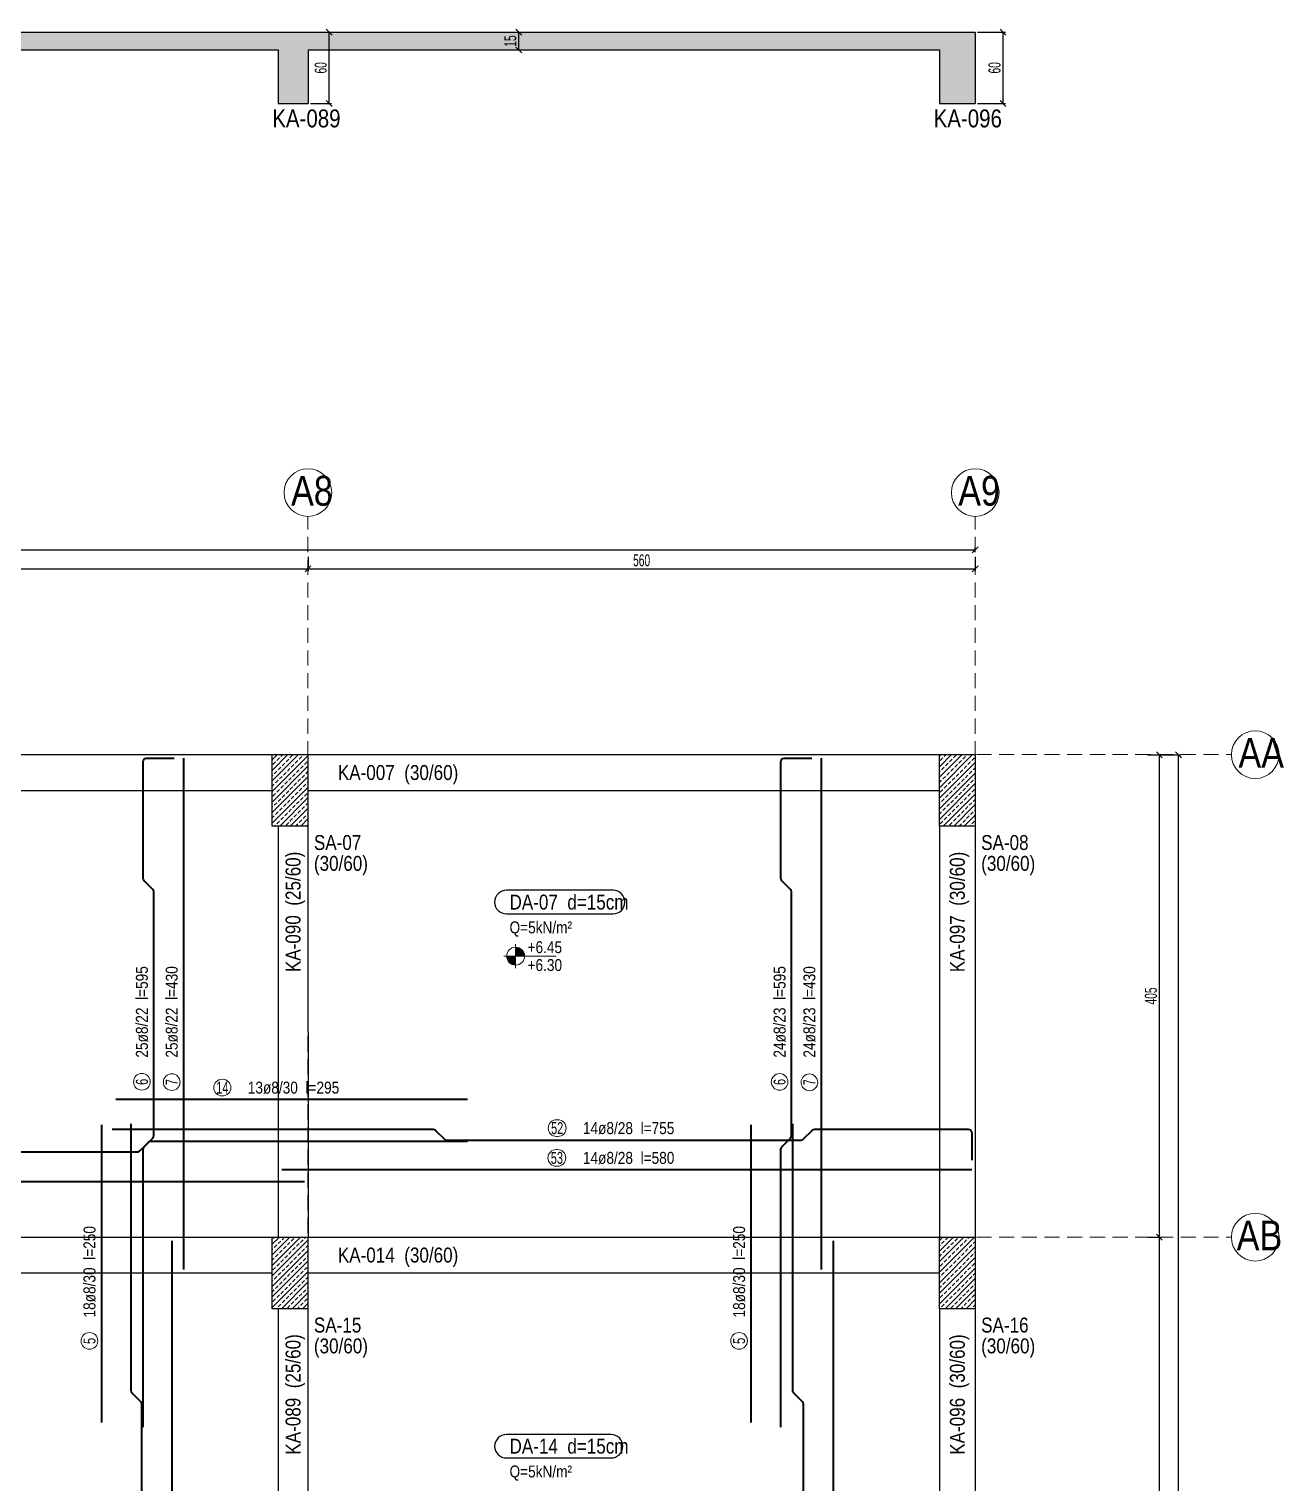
# Model space of a CAD drawing. Header units: millimetres. Extents: x 2223 to 6966, y 588 to 5587.
# Drawn here: x 5904 to 6957, y 4334 to 5554 of the extents above; entities that cross this region are included whole.
import ezdxf
from ezdxf.enums import TextEntityAlignment as Align

# ---------------------------------------------------------------- set-up
doc = ezdxf.new("R2010")
doc.units = ezdxf.units.MM
doc.linetypes.add('DASHED', pattern=[19.05, 12.7, -6.35])
for name, color, linetype, lineweight in [('AKS BALONU (BEYKENT)', 7, 'Continuous', 20), ('AKS CIZGISI (BEYKENT)', 252, 'DASHED', 20), ('AKS NO (BEYKENT)', 3, 'Continuous', 20), ('AKS OLCU (BEYKENT)', 200, 'Continuous', 20), ('DONATI (BEYKENT)', 4, 'Continuous', 40), ('DONATI YAZISI (BEYKENT)', 3, 'Continuous', 20), ('DOSEME ISMI (BEYKENT)', 9, 'Continuous', 20), ('DOSEME PAFTA (BEYKENT)', 3, 'Continuous', 20), ('DOSEME SINIRI (BEYKENT)', 71, 'Continuous', 30), ('KIRIS (BEYKENT)', 2, 'Continuous', 30), ('KIRIS ISMI (BEYKENT)', 40, 'Continuous', 20), ('KOLON (BEYKENT)', 3, 'Continuous', 30), ('KOLON ISMI (BEYKENT)', 91, 'Continuous', 20), ('KOT CIZGI (BEYKENT)', 120, 'Continuous', 20), ('KOT YAZI (BEYKENT)', 7, 'Continuous', 20), ('OLCU (BEYKENT)', 14, 'Continuous', 20), ('POZ BALON (BEYKENT)', 14, 'Continuous', 20), ('POZ NO (BEYKENT)', 2, 'Continuous', 20), ('TARAMA (BEYKENT)', 252, 'Continuous', 20), ('YAZI (BEYKENT)', 140, 'Continuous', 20)]:
    doc.layers.add(name, color=color, linetype=linetype, lineweight=lineweight)
doc.styles.add('DSMOLC-50', font='Bahnschrift Light Condensed', dxfattribs={"width": 0.75, "height": 10})
doc.styles.add('KOT (BEYKENT)', font='')
doc.styles.add('OLC-50', font='Bahnschrift Light Condensed', dxfattribs={"width": 0.75, "height": 10})
doc.styles.add('YAZI (BEYKENT)', font='')
doc.styles.get('KOT (BEYKENT)').set_extended_font_data('Bahnschrift Light Condensed')
doc.styles.get('YAZI (BEYKENT)').set_extended_font_data('Bahnschrift Light Condensed')
doc.dimstyles.new('DSMOLC-50', dxfattribs={"dimtxt": 10, "dimasz": 5, "dimexe": 2, "dimexo": 2, "dimgap": 2, "dimtad": 1, "dimdec": 1, "dimrnd": 0.5, "dimzin": 12, "dimdsep": 46, "dimtxsty": 'DSMOLC-50', "dimblk": 'OBLIQUE', "dimblk1": 'OBLIQUE', "dimblk2": 'OBLIQUE', "dimcen": 0, "dimclrt": 7, "dimadec": 0, "dimazin": 0, "dimtfac": 1, "dimtdec": 4, "dimtix": 1, "dimtmove": 2, "dimatfit": 3, "dimfxl": 1, "dimtzin": 0, "dimarcsym": 0})
pattern_1 = [(45, (1444.828, 798.8927), (-4.4194174, 4.4194174), []), (45, (1449.247, 798.8927), (-4.4194174, 4.4194174), [3.125, -1.5625])]

# ---------------------------------------------------------------- blocks, each defined once
blk = doc.blocks.new('_Oblique')
at = {"color": 0, "linetype": 'ByBlock', "lineweight": -2}
blk.add_line((-0.5, -0.5), (0.5, 0.5), dxfattribs=at)
blk = doc.blocks.new('*D100')
at = {"layer": 'AKS OLCU (BEYKENT)', "color": 0, "lineweight": -2, "transparency": 16777216}
for p, q in [((5547.9, 5110.8), (5547.9, 5098.8)), ((5547.9, 5100.8), (6137.9, 5100.8)), ((6137.9, 5110.8), (6137.9, 5098.8))]:
    blk.add_line(p, q, dxfattribs=at)
at = {"layer": 'DEFPOINTS', "color": 0, "transparency": 16777216}
for p in [(5547.9, 5112.8), (6137.9, 5112.8), (6137.9, 5100.8)]:
    blk.add_point(p, dxfattribs=at)
at = {"layer": 'AKS OLCU (BEYKENT)', "color": 0, "lineweight": -2, "transparency": 16777216, "xscale": 5, "yscale": 5, "zscale": 5, "rotation": 180}
blk.add_blockref('_Oblique', (5547.9, 5100.8), dxfattribs=at)
at = {"layer": 'AKS OLCU (BEYKENT)', "color": 0, "lineweight": -2, "transparency": 16777216, "xscale": 5, "yscale": 5, "zscale": 5}
blk.add_blockref('_Oblique', (6137.9, 5100.8), dxfattribs=at)
at = {"layer": 'AKS OLCU (BEYKENT)', "color": 7, "transparency": 16777216, "insert": (5842.9, 5107.9), "char_height": 10, "attachment_point": 5, "style": 'DSMOLC-50'}
blk.add_mtext('590', dxfattribs=at)
blk = doc.blocks.new('*D101')
at = {"layer": 'AKS OLCU (BEYKENT)', "color": 0, "lineweight": -2, "transparency": 16777216}
for p, q in [((6137.9, 5110.8), (6137.9, 5098.8)), ((6137.9, 5100.8), (6697.9, 5100.8)), ((6697.9, 5110.8), (6697.9, 5098.8))]:
    blk.add_line(p, q, dxfattribs=at)
at = {"layer": 'DEFPOINTS', "color": 0, "transparency": 16777216}
for p in [(6137.9, 5112.8), (6697.9, 5112.8), (6697.9, 5100.8)]:
    blk.add_point(p, dxfattribs=at)
at = {"layer": 'AKS OLCU (BEYKENT)', "color": 0, "lineweight": -2, "transparency": 16777216, "xscale": 5, "yscale": 5, "zscale": 5, "rotation": 180}
blk.add_blockref('_Oblique', (6137.9, 5100.8), dxfattribs=at)
at = {"layer": 'AKS OLCU (BEYKENT)', "color": 0, "lineweight": -2, "transparency": 16777216, "xscale": 5, "yscale": 5, "zscale": 5}
blk.add_blockref('_Oblique', (6697.9, 5100.8), dxfattribs=at)
at = {"layer": 'AKS OLCU (BEYKENT)', "color": 7, "transparency": 16777216, "insert": (6417.9, 5107.9), "char_height": 10, "attachment_point": 5, "style": 'DSMOLC-50'}
blk.add_mtext('560', dxfattribs=at)
blk = doc.blocks.new('*D102')
at = {"layer": 'AKS OLCU (BEYKENT)', "color": 0, "lineweight": -2, "transparency": 16777216}
for p, q in [((2707.9, 5114.8), (2707.9, 5118.8)), ((2707.9, 5116.8), (6697.9, 5116.8)), ((6697.9, 5114.8), (6697.9, 5118.8))]:
    blk.add_line(p, q, dxfattribs=at)
at = {"layer": 'DEFPOINTS', "color": 0, "transparency": 16777216}
for p in [(6697.9, 5116.8), (2707.9, 5112.8), (6697.9, 5112.8)]:
    blk.add_point(p, dxfattribs=at)
at = {"layer": 'AKS OLCU (BEYKENT)', "color": 0, "lineweight": -2, "transparency": 16777216, "xscale": 5, "yscale": 5, "zscale": 5, "rotation": 180}
blk.add_blockref('_Oblique', (2707.9, 5116.8), dxfattribs=at)
at = {"layer": 'AKS OLCU (BEYKENT)', "color": 0, "lineweight": -2, "transparency": 16777216, "xscale": 5, "yscale": 5, "zscale": 5}
blk.add_blockref('_Oblique', (6697.9, 5116.8), dxfattribs=at)
at = {"layer": 'AKS OLCU (BEYKENT)', "color": 7, "transparency": 16777216, "insert": (4702.9, 5123.9), "char_height": 10, "attachment_point": 5, "style": 'DSMOLC-50'}
blk.add_mtext('3990', dxfattribs=at)
blk = doc.blocks.new('*D108')
at = {"layer": 'AKS OLCU (BEYKENT)', "color": 0, "lineweight": -2, "transparency": 16777216}
for p, q in [((6842.4, 4539.8), (6854.4, 4539.8)), ((6852.4, 4009.8), (6852.4, 4539.8)), ((6842.4, 4009.8), (6854.4, 4009.8))]:
    blk.add_line(p, q, dxfattribs=at)
at = {"layer": 'DEFPOINTS', "color": 0, "transparency": 16777216}
for p in [(6840.4, 4539.8), (6852.4, 4539.8), (6840.4, 4009.8)]:
    blk.add_point(p, dxfattribs=at)
at = {"layer": 'AKS OLCU (BEYKENT)', "color": 0, "lineweight": -2, "transparency": 16777216, "xscale": 5, "yscale": 5, "zscale": 5}
for p, rotation in [((6852.4, 4539.8), 90), ((6852.4, 4009.8), 270)]:
    blk.add_blockref('_Oblique', p, dxfattribs=dict(at, rotation=rotation))
at = {"layer": 'AKS OLCU (BEYKENT)', "color": 7, "transparency": 16777216, "insert": (6845.3, 4274.8), "char_height": 10, "attachment_point": 5, "rotation": 90, "style": 'DSMOLC-50'}
blk.add_mtext('530', dxfattribs=at)
blk = doc.blocks.new('*D109')
at = {"layer": 'AKS OLCU (BEYKENT)', "color": 0, "lineweight": -2, "transparency": 16777216}
for p, q in [((6842.4, 4944.8), (6854.4, 4944.8)), ((6852.4, 4539.8), (6852.4, 4944.8)), ((6842.4, 4539.8), (6854.4, 4539.8))]:
    blk.add_line(p, q, dxfattribs=at)
at = {"layer": 'DEFPOINTS', "color": 0, "transparency": 16777216}
for p in [(6840.4, 4944.8), (6852.4, 4944.8), (6840.4, 4539.8)]:
    blk.add_point(p, dxfattribs=at)
at = {"layer": 'AKS OLCU (BEYKENT)', "color": 0, "lineweight": -2, "transparency": 16777216, "xscale": 5, "yscale": 5, "zscale": 5}
for p, rotation in [((6852.4, 4944.8), 90), ((6852.4, 4539.8), 270)]:
    blk.add_blockref('_Oblique', p, dxfattribs=dict(at, rotation=rotation))
at = {"layer": 'AKS OLCU (BEYKENT)', "color": 7, "transparency": 16777216, "insert": (6845.3, 4742.3), "char_height": 10, "attachment_point": 5, "rotation": 90, "style": 'DSMOLC-50'}
blk.add_mtext('405', dxfattribs=at)
blk = doc.blocks.new('*D110')
at = {"layer": 'AKS OLCU (BEYKENT)', "color": 0, "lineweight": -2, "transparency": 16777216}
for p, q in [((6842.4, 4944.8), (6870.4, 4944.8)), ((6868.4, 954.8), (6868.4, 4944.8)), ((6842.4, 954.8), (6870.4, 954.8))]:
    blk.add_line(p, q, dxfattribs=at)
at = {"layer": 'DEFPOINTS', "color": 0, "transparency": 16777216}
for p in [(6840.4, 4944.8), (6868.4, 4944.8), (6840.4, 954.8)]:
    blk.add_point(p, dxfattribs=at)
at = {"layer": 'AKS OLCU (BEYKENT)', "color": 0, "lineweight": -2, "transparency": 16777216, "xscale": 5, "yscale": 5, "zscale": 5}
for p, rotation in [((6868.4, 4944.8), 90), ((6868.4, 954.8), 270)]:
    blk.add_blockref('_Oblique', p, dxfattribs=dict(at, rotation=rotation))
at = {"layer": 'AKS OLCU (BEYKENT)', "color": 7, "transparency": 16777216, "insert": (6861.3, 2949.8), "char_height": 10, "attachment_point": 5, "rotation": 90, "style": 'DSMOLC-50'}
blk.add_mtext('3990', dxfattribs=at)
blk = doc.blocks.new('*D141')
at = {"layer": 'DEFPOINTS', "color": 0, "transparency": 16777216}
for p in [(6137.9, 5551.3), (6155.7, 5551.3), (6137.9, 5491.3)]:
    blk.add_point(p, dxfattribs=at)
at = {"layer": 'OLCU (BEYKENT)', "color": 0, "lineweight": -2, "transparency": 16777216}
for p, q in [((6139.9, 5551.3), (6157.7, 5551.3)), ((6155.7, 5491.3), (6155.7, 5551.3)), ((6139.9, 5491.3), (6157.7, 5491.3))]:
    blk.add_line(p, q, dxfattribs=at)
at = {"layer": 'OLCU (BEYKENT)', "color": 0, "lineweight": -2, "transparency": 16777216, "xscale": 5, "yscale": 5, "zscale": 5}
for p, rotation in [((6155.7, 5551.3), 90), ((6155.7, 5491.3), 270)]:
    blk.add_blockref('_Oblique', p, dxfattribs=dict(at, rotation=rotation))
at = {"layer": 'OLCU (BEYKENT)', "color": 7, "lineweight": -3, "transparency": 16777216, "insert": (6148.6, 5521.3), "char_height": 10, "attachment_point": 5, "rotation": 90, "style": 'OLC-50'}
blk.add_mtext('60', dxfattribs=at)
blk = doc.blocks.new('*D142')
at = {"layer": 'DEFPOINTS', "color": 0, "transparency": 16777216}
for p in [(6296.9, 5551.3), (6314.8, 5551.3), (6296.9, 5536.3)]:
    blk.add_point(p, dxfattribs=at)
at = {"layer": 'OLCU (BEYKENT)', "color": 0, "lineweight": -2, "transparency": 16777216}
for p, q in [((6298.9, 5551.3), (6316.8, 5551.3)), ((6314.8, 5536.3), (6314.8, 5551.3)), ((6298.9, 5536.3), (6316.8, 5536.3))]:
    blk.add_line(p, q, dxfattribs=at)
at = {"layer": 'OLCU (BEYKENT)', "color": 0, "lineweight": -2, "transparency": 16777216, "xscale": 5, "yscale": 5, "zscale": 5}
for p, rotation in [((6314.8, 5551.3), 90), ((6314.8, 5536.3), 270)]:
    blk.add_blockref('_Oblique', p, dxfattribs=dict(at, rotation=rotation))
at = {"layer": 'OLCU (BEYKENT)', "color": 7, "lineweight": -3, "transparency": 16777216, "insert": (6307.7, 5543.8), "char_height": 10, "attachment_point": 5, "rotation": 90, "style": 'OLC-50'}
blk.add_mtext('15', dxfattribs=at)
blk = doc.blocks.new('*D143')
at = {"layer": 'DEFPOINTS', "color": 0, "transparency": 16777216}
for p in [(6697.9, 5551.3), (6721.2, 5551.3), (6697.9, 5491.3)]:
    blk.add_point(p, dxfattribs=at)
at = {"layer": 'OLCU (BEYKENT)', "color": 0, "lineweight": -2, "transparency": 16777216}
for p, q in [((6699.9, 5551.3), (6723.2, 5551.3)), ((6721.2, 5491.3), (6721.2, 5551.3)), ((6699.9, 5491.3), (6723.2, 5491.3))]:
    blk.add_line(p, q, dxfattribs=at)
at = {"layer": 'OLCU (BEYKENT)', "color": 0, "lineweight": -2, "transparency": 16777216, "xscale": 5, "yscale": 5, "zscale": 5}
for p, rotation in [((6721.2, 5551.3), 90), ((6721.2, 5491.3), 270)]:
    blk.add_blockref('_Oblique', p, dxfattribs=dict(at, rotation=rotation))
at = {"layer": 'OLCU (BEYKENT)', "color": 7, "lineweight": -3, "transparency": 16777216, "insert": (6714.1, 5521.3), "char_height": 10, "attachment_point": 5, "rotation": 90, "style": 'OLC-50'}
blk.add_mtext('60', dxfattribs=at)

msp = doc.modelspace()

# ---------------------------------------------------------------- hatches: boundary and pattern name
at = {"layer": 'KOT CIZGI (BEYKENT)'}
h = msp.add_hatch(color=256, dxfattribs=at)
h.dxf.hatch_style = 1
h.paths.add_polyline_path([(6312.14, 4775.76), (6304.64, 4775.76, 0.4142136), (6312.14, 4768.26)])
h = msp.add_hatch(color=256, dxfattribs=at)
h.dxf.hatch_style = 1
h.paths.add_polyline_path([(6312.14, 4783.26), (6312.14, 4775.76), (6319.64, 4775.76, 0.4142136)])
at = {"layer": 'TARAMA (BEYKENT)', "lineweight": -3}
h = msp.add_hatch(dxfattribs=at)
h.set_pattern_fill('ANSI33', color=256)
h.set_pattern_definition([(45, (1444.828, 647.01), (-4.490128, 4.490128), []), (45, (1449.318, 647.01), (-4.490128, 4.490128), [3.175, -1.5875])])
h.paths.add_polyline_path([(6697.91, 5551.35), (2707.76, 5551.35), (2707.76, 5491.35), (2737.81, 5491.35), (2737.81, 5536.35), (3267.76, 5536.35), (3267.76, 5491.35), (3292.81, 5491.35), (3292.81, 5536.35), (3832.91, 5536.35), (3832.91, 5491.35), (3857.91, 5491.35), (3857.91, 5536.35), (4407.76, 5536.35), (4407.76, 5491.35), (4432.81, 5491.35), (4432.81, 5536.35), (4972.91, 5536.35), (4972.91, 5491.35), (4997.91, 5491.35), (4997.91, 5536.35), (5547.76, 5536.35), (5547.76, 5491.35), (5572.81, 5491.35), (5572.81, 5536.35), (6112.91, 5536.35), (6112.91, 5491.35), (6137.91, 5491.35), (6137.91, 5536.35), (6667.96, 5536.35), (6667.96, 5491.35), (6697.91, 5491.35)])
at = {"layer": 'TARAMA (BEYKENT)'}
h = msp.add_hatch(dxfattribs=at)
h.set_pattern_fill('ANSI33', color=256, style=0, pattern_type=0)
h.set_pattern_definition(pattern_1)
h.paths.add_polyline_path([(6107.86, 4944.84), (6137.86, 4944.84), (6137.86, 4884.84), (6107.86, 4884.84)], flags=0)
h = msp.add_hatch(dxfattribs=at)
h.set_pattern_fill('ANSI33', color=256, style=0, pattern_type=0)
h.set_pattern_definition(pattern_1)
h.paths.add_polyline_path([(6667.86, 4944.84), (6697.86, 4944.84), (6697.86, 4884.84), (6667.86, 4884.84)], flags=0)
h = msp.add_hatch(dxfattribs=at)
h.set_pattern_fill('ANSI33', color=256, style=0, pattern_type=0)
h.set_pattern_definition(pattern_1)
h.paths.add_polyline_path([(6107.86, 4539.84), (6137.86, 4539.84), (6137.86, 4479.84), (6107.86, 4479.84)], flags=0)
h = msp.add_hatch(dxfattribs=at)
h.set_pattern_fill('ANSI33', color=256, style=0, pattern_type=0)
h.set_pattern_definition(pattern_1)
h.paths.add_polyline_path([(6667.86, 4539.84), (6697.86, 4539.84), (6697.86, 4479.84), (6667.86, 4479.84)], flags=0)

# ---------------------------------------------------------------- linework, layer by layer
at = {"layer": 'AKS BALONU (BEYKENT)'}
for centre in [(6137.86, 5164.84), (6697.86, 5164.84), (6932.86, 4944.84), (6932.86, 4539.84)]:
    msp.add_circle(centre, 20, dxfattribs=at)
at = {"layer": 'AKS CIZGISI (BEYKENT)'}
for p, q in [((6137.86, 3209.84), (6137.86, 5144.84)), ((6697.86, 3209.84), (6697.86, 5144.84)), ((2507.86, 4944.84), (6912.86, 4944.84)), ((2507.86, 4539.84), (6912.86, 4539.84))]:
    msp.add_line(p, q, dxfattribs=at)
at = {"layer": 'DONATI (BEYKENT)'}
for points in [[(5999.49, 4380.3), (5999.49, 4613.6, -0.1989124), (6000.37, 4615.72), (6007.61, 4622.96, 0.1989124), (6008.49, 4625.09), (6008.49, 4829.6, 0.1989124), (6007.61, 4831.72), (6000.37, 4838.96, -0.1989124), (5999.49, 4841.09), (5999.49, 4938.84, -0.4142136), (6002.49, 4941.84), (6025.49, 4941.84)], [(6534.69, 4380.3), (6534.69, 4613.6, -0.1989124), (6535.57, 4615.72), (6542.81, 4622.96, 0.1989124), (6543.69, 4625.09), (6543.69, 4829.6, 0.1989124), (6542.81, 4831.72), (6535.57, 4838.96, -0.1989124), (6534.69, 4841.09), (6534.69, 4938.84, -0.4142136), (6537.69, 4941.84), (6560.69, 4941.84)], [(5973.43, 4630.39), (6242.7, 4630.39, -0.1989124), (6244.82, 4629.51), (6252.07, 4622.27, 0.1989124), (6254.19, 4621.39), (6551.71, 4621.39, 0.1989124), (6553.83, 4622.27), (6561.08, 4629.51, -0.1989124), (6563.2, 4630.39), (6691.94, 4630.39, -0.4142136), (6694.94, 4627.39), (6694.94, 4604.37)], [(5989.49, 3852.32), (5989.49, 4108.6, -0.1989124), (5990.37, 4110.72), (5997.61, 4117.96, 0.1989124), (5998.49, 4120.09), (5998.49, 4399.6, 0.1989124), (5997.61, 4401.72), (5990.37, 4408.96, -0.1989124), (5989.49, 4411.09), (5989.49, 4634.86)], [(6544.69, 3852.32), (6544.69, 4108.6, -0.1989124), (6545.57, 4110.72), (6552.81, 4117.96, 0.1989124), (6553.69, 4120.09), (6553.69, 4399.6, 0.1989124), (6552.81, 4401.72), (6545.57, 4408.96, -0.1989124), (6544.69, 4411.09), (6544.69, 4634.86)], [(5409.1, 4620.39), (5679.62, 4620.39, -0.1989124), (5681.74, 4619.51), (5688.98, 4612.27, 0.1989124), (5691.1, 4611.39), (5994.62, 4611.39, 0.1989124), (5996.74, 4612.27), (6003.98, 4619.51, -0.1989124), (6006.1, 4620.39), (6271.65, 4620.39)]]:
    msp.add_lwpolyline(points, format="xyb", dxfattribs=at)
for points in [[(6033.49, 4941.84), (6033.49, 4512.84)], [(6568.69, 4941.84), (6568.69, 4512.84)], [(6271.65, 4655.39), (5976.65, 4655.39)], [(5964.49, 4634.22), (5964.49, 4384.22)], [(6509.69, 4634.22), (6509.69, 4384.22)], [(6694.94, 4596.39), (6115.86, 4596.39)], [(6134.94, 4586.39), (5550.76, 4586.39)], [(6023.49, 4536.84), (6023.49, 3982.84)], [(6578.69, 4536.84), (6578.69, 3982.84)]]:
    msp.add_lwpolyline(points, dxfattribs=at)
at = {"layer": 'DOSEME PAFTA (BEYKENT)', "lineweight": -3}
for points in [[(6304.39, 4811.19), (6393.94, 4811.19, 1), (6393.94, 4830.97), (6304.39, 4830.97, 1)], [(6304.39, 4354.52), (6392.27, 4354.52, 1), (6392.27, 4374.18), (6304.39, 4374.18, 1)]]:
    msp.add_lwpolyline(points, format="xyb", close=True, dxfattribs=at)
at = {"layer": 'DOSEME SINIRI (BEYKENT)'}
for p, q in [((2707.76, 5551.35), (6697.91, 5551.35)), ((6697.91, 5551.35), (6697.91, 5491.35)), ((5572.81, 5536.35), (6112.91, 5536.35)), ((6112.91, 5536.35), (6112.91, 5491.35)), ((6137.91, 5536.35), (6137.91, 5491.35)), ((6137.91, 5536.35), (6667.96, 5536.35)), ((6667.96, 5536.35), (6667.96, 5491.35)), ((6112.91, 5491.35), (6137.91, 5491.35)), ((6667.96, 5491.35), (6697.91, 5491.35))]:
    msp.add_line(p, q, dxfattribs=at)
at = {"layer": 'KIRIS (BEYKENT)'}
for p, q in [((5577.76, 4944.84), (6107.96, 4944.84)), ((6137.96, 4944.84), (6667.96, 4944.84)), ((5577.76, 4914.84), (6107.96, 4914.84)), ((6137.96, 4914.84), (6667.96, 4914.84)), ((6112.86, 4884.94), (6112.86, 4539.94)), ((6137.86, 4884.94), (6137.96, 4539.94)), ((6667.96, 4884.94), (6667.96, 4539.94)), ((6697.86, 4884.94), (6697.96, 4539.94)), ((5577.76, 4539.84), (6107.96, 4539.84)), ((6137.96, 4539.84), (6667.96, 4539.84)), ((5577.76, 4509.84), (6107.96, 4509.84)), ((6137.96, 4509.84), (6667.96, 4509.84)), ((6112.86, 4479.94), (6112.96, 4009.94)), ((6137.86, 4479.94), (6137.96, 4009.94)), ((6667.96, 4479.94), (6667.96, 4009.94)), ((6697.86, 4479.94), (6697.96, 4009.94))]:
    msp.add_line(p, q, dxfattribs=at)
at = {"layer": 'KOLON (BEYKENT)'}
for points in [[(6107.86, 4944.84), (6137.86, 4944.84), (6137.86, 4884.84), (6107.86, 4884.84)], [(6667.86, 4944.84), (6697.86, 4944.84), (6697.86, 4884.84), (6667.86, 4884.84)], [(6107.86, 4539.84), (6137.86, 4539.84), (6137.86, 4479.84), (6107.86, 4479.84)], [(6667.86, 4539.84), (6697.86, 4539.84), (6697.86, 4479.84), (6667.86, 4479.84)]]:
    msp.add_lwpolyline(points, close=True, dxfattribs=at)
at = {"layer": 'KOT CIZGI (BEYKENT)'}
for p, q in [((6312.14, 4785.76), (6312.14, 4765.76)), ((6302.14, 4775.76), (6346.17, 4775.76))]:
    msp.add_line(p, q, dxfattribs=at)
msp.add_circle((6312.14, 4775.76), 7.5, dxfattribs=at)
at = {"layer": 'POZ BALON (BEYKENT)'}
for points in [[(6065.82, 4658.39), (6066.26, 4658.39, 1), (6066.26, 4672.39), (6065.82, 4672.39, 1)], [(6346.51, 4624.39), (6347.55, 4624.39, 1), (6347.55, 4638.39), (6346.51, 4638.39, 1)], [(6346.27, 4599.39), (6347.26, 4599.39, 1), (6347.26, 4613.39), (6346.27, 4613.39, 1)]]:
    msp.add_lwpolyline(points, format="xyb", close=True, dxfattribs=at)
for centre in [(5998.49, 4670.26), (6023.49, 4669.96), (6533.69, 4670.11), (6558.69, 4669.81), (5954.49, 4452.8), (6499.69, 4452.8)]:
    msp.add_circle(centre, 7, dxfattribs=at)

# ---------------------------------------------------------------- texts
at = {"layer": 'AKS NO (BEYKENT)', "style": 'YAZI (BEYKENT)'}
for s, p in [('A8', (6123.69, 5153.84)), ('A9', (6683.64, 5153.84)), ('AA', (6918.81, 4933.84)), ('AB', (6917.3, 4528.84))]:
    msp.add_text(s, height=25, dxfattribs=at).set_placement(p)
at = {"layer": 'DONATI YAZISI (BEYKENT)', "style": 'YAZI (BEYKENT)'}
for s, p in [(' 25ø8/22  l=595', (5998.49, 4727.34)), (' 25ø8/22  l=430', (6023.49, 4727.34)), (' 24ø8/23  l=595', (6533.69, 4727.34)), (' 24ø8/23  l=430', (6558.69, 4727.34)), (' 18ø8/30  l=250', (5954.49, 4509.22)), (' 18ø8/30  l=250', (6499.69, 4509.22))]:
    msp.add_text(s, height=10, rotation=90, dxfattribs=at).set_placement(p, align=Align.MIDDLE_CENTER)
for s, p in [(' 13ø8/30  l=295', (6124.15, 4665.39)), (' 14ø8/28  l=755', (6405.4, 4631.39)), (' 14ø8/28  l=580', (6405.4, 4606.39))]:
    msp.add_text(s, height=10, dxfattribs=at).set_placement(p, align=Align.MIDDLE_CENTER)
at = {"layer": 'DOSEME ISMI (BEYKENT)', "style": 'YAZI (BEYKENT)'}
for s, p in [('DA-07  d=15cm', (6307.03, 4814.84)), ('DA-14  d=15cm', (6307.03, 4358.18))]:
    msp.add_text(s, height=12.5, dxfattribs=at).set_placement(p)
at = {"layer": 'KIRIS ISMI (BEYKENT)', "style": 'YAZI (BEYKENT)'}
for s, height, p in [('KA-089', 15, (6107.91, 5471.35)), ('KA-096', 15, (6662.96, 5471.35)), ('KA-007  (30/60)', 12.5, (6162.96, 4923.59)), ('KA-014  (30/60)', 12.5, (6162.96, 4518.59))]:
    msp.add_text(s, height=height, dxfattribs=at).set_placement(p)
for s, p in [('KA-090  (25/60)', (6131.62, 4762.33)), ('KA-097  (30/60)', (6689.12, 4762.27)), ('KA-089  (25/60)', (6131.62, 4357.33)), ('KA-096  (30/60)', (6689.12, 4357.22))]:
    msp.add_text(s, height=12.5, rotation=90, dxfattribs=at).set_placement(p)
at = {"layer": 'KOLON ISMI (BEYKENT)', "style": 'YAZI (BEYKENT)'}
for s, p in [('SA-07', (6142.86, 4864.84)), ('SA-08', (6702.87, 4864.84)), ('(30/60)', (6142.86, 4847.34)), ('(30/60)', (6702.87, 4847.34)), ('SA-15', (6142.86, 4459.84)), ('SA-16', (6702.86, 4459.84)), ('(30/60)', (6142.86, 4442.34)), ('(30/60)', (6702.86, 4442.34))]:
    msp.add_text(s, height=12.5, dxfattribs=at).set_placement(p)
at = {"layer": 'KOT YAZI (BEYKENT)', "style": 'KOT (BEYKENT)'}
for s, p in [('+6.45', (6322.14, 4778.26)), ('+6.30', (6322.14, 4763.26))]:
    msp.add_text(s, height=10, dxfattribs=at).set_placement(p)
at = {"layer": 'POZ NO (BEYKENT)', "style": 'YAZI (BEYKENT)', "width": 0.8}
for s, p in [('6', (5998.49, 4670.26)), ('7', (6023.49, 4669.96)), ('6', (6533.69, 4670.11)), ('7', (6558.69, 4669.81)), ('5', (5954.49, 4452.8)), ('5', (6499.69, 4452.8))]:
    msp.add_text(s, height=10, rotation=90, dxfattribs=at).set_placement(p, align=Align.MIDDLE_CENTER)
for s, p in [('14', (6066.04, 4665.39)), ('52', (6347.03, 4631.39)), ('53', (6346.77, 4606.39))]:
    msp.add_text(s, height=10, dxfattribs=at).set_placement(p, align=Align.MIDDLE_CENTER)
at = {"layer": 'YAZI (BEYKENT)', "style": 'YAZI (BEYKENT)'}
for p in [(6307.03, 4794.84), (6307.03, 4338.18)]:
    msp.add_text('Q=5kN/m²', height=10, dxfattribs=at).set_placement(p)

# ---------------------------------------------------------------- dimensions: what is measured, and where the dimension line sits
at = {"layer": 'AKS OLCU (BEYKENT)'}
for base, p1, p2, picture, middle in [((6697.86, 5116.79), (2707.86, 5112.79), (6697.86, 5112.79), '*D102', (4702.86, 5123.89)), ((6137.86, 5100.79), (5547.86, 5112.79), (6137.86, 5112.79), '*D100', (5842.86, 5107.89)), ((6697.86, 5100.79), (6137.86, 5112.79), (6697.86, 5112.79), '*D101', (6417.86, 5107.89))]:
    dim = msp.add_linear_dim(base=base, p1=p1, p2=p2, dimstyle='DSMOLC-50', dxfattribs=at)
    dim.commit()
    dim.dimension.update_dxf_attribs({"geometry": picture, "text_midpoint": middle})
for base, p1, p2, picture, middle in [((6852.36, 4944.84), (6840.36, 4539.84), (6840.36, 4944.84), '*D109', (6845.26, 4742.34)), ((6868.36, 4944.84), (6840.36, 954.84), (6840.36, 4944.84), '*D110', (6861.26, 2949.84)), ((6852.36, 4539.84), (6840.36, 4009.84), (6840.36, 4539.84), '*D108', (6845.26, 4274.84))]:
    dim = msp.add_linear_dim(base=base, p1=p1, p2=p2, angle=90, dimstyle='DSMOLC-50', dxfattribs=at)
    dim.commit()
    dim.dimension.update_dxf_attribs({"geometry": picture, "text_midpoint": middle})
at = {"layer": 'OLCU (BEYKENT)', "lineweight": -3}
for base, p1, p2, picture, middle in [((6155.74, 5551.35), (6137.91, 5491.35), (6137.91, 5551.35), '*D141', (6148.64, 5521.35)), ((6314.76, 5551.35), (6296.95, 5536.35), (6296.95, 5551.35), '*D142', (6307.7, 5543.85)), ((6721.2, 5551.35), (6697.91, 5491.35), (6697.91, 5551.35), '*D143', (6714.09, 5521.35))]:
    dim = msp.add_linear_dim(base=base, p1=p1, p2=p2, angle=90, dimstyle='DSMOLC-50', override={"dimtxsty": 'OLC-50'}, dxfattribs=at)
    dim.commit()
    dim.dimension.update_dxf_attribs({"geometry": picture, "text_midpoint": middle})

doc.saveas('drawing.dxf')
